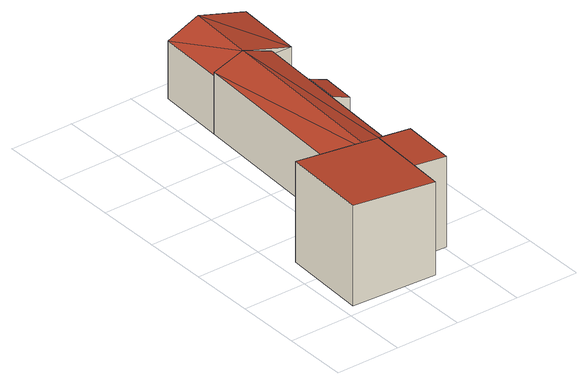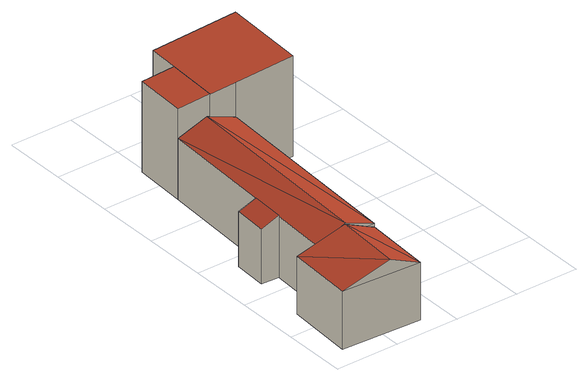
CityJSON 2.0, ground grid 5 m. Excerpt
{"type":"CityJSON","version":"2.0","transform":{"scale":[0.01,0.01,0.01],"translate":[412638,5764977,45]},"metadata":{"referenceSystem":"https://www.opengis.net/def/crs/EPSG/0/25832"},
"CityObjects":{
"building1":{"type":"Building","attributes":{"Gemeindeschluessel":"05570044","Geometrietyp2DReferenz":"3000","function":"31001_1000"},"address":[{"country":"Germany","locality":"Telgte","thoroughfareNumber":"14","thoroughfareName":"Schultenhook"}],"children":["building1-1","building1-2","building1-3","building1-4","building1-5"]},
"building1-1":{"type":"BuildingPart","attributes":{"roofType":"2100","measuredHeight":7.89},"parents":["building1"],"geometry":[{"type":"Solid","lod":"2","boundaries":[[[[0,1,2,3,4]],[[5,6,7,8]],[[9,10,6,5]],[[4,3,10,9]],[[5,8,11,0,4,9]],[[2,12,7,6,10,3]],[[13,1,0,11]],[[12,2,1,14]],[[14,1,13]],[[12,14,13,11,8,7]]]],"semantics":{"surfaces":[{"type":"WallSurface"},{"type":"RoofSurface"},{"type":"GroundSurface"},{"type":"ClosureSurface"}],"values":[[0,0,0,0,1,2,0,3,3,3]]}}]},
"building1-2":{"type":"BuildingPart","attributes":{"roofType":"3100","measuredHeight":5.63},"parents":["building1"],"geometry":[{"type":"Solid","lod":"2","boundaries":[[[[15,16,17,18]],[[19,20,16,15]],[[21,22,20,19]],[[15,23,19]],[[24,23,15]],[[15,18,25,24]],[[21,19,23]],[[23,24,26,21]],[[16,20,22,27,17]],[[22,21,28,27]],[[27,28,18,17]],[[29,28,21,26]],[[25,18,28,29]],[[25,29,26,24]]]],"semantics":{"surfaces":[{"type":"WallSurface"},{"type":"RoofSurface"},{"type":"GroundSurface"},{"type":"ClosureSurface"}],"values":[[0,0,0,0,1,1,1,1,2,0,3,0,3,3]]}}]},
"building1-3":{"type":"BuildingPart","attributes":{"roofType":"3100","measuredHeight":5.68},"parents":["building1"],"geometry":[{"type":"Solid","lod":"2","boundaries":[[[[30,31,27,28,29]],[[32,33,34,35]],[[36,18,17,2,1]],[[37,36,38]],[[36,1,13,38]],[[35,30,29,26,37,32]],[[38,32,37]],[[27,31,34,33,12,2,17]],[[18,36,25]],[[17,18,28,27]],[[18,25,29,28]],[[31,30,35,34]],[[12,14,1,2]],[[33,32,14,12]],[[26,24,25,36,37]],[[26,29,25,24]],[[1,14,13]],[[13,14,32,38]]]],"semantics":{"surfaces":[{"type":"WallSurface"},{"type":"RoofSurface"},{"type":"GroundSurface"},{"type":"ClosureSurface"}],"values":[[0,0,0,1,1,1,1,2,0,3,3,3,3,3,0,3,3,3]]}}]},
"building1-4":{"type":"BuildingPart","attributes":{"roofType":"2100","measuredHeight":7.32},"parents":["building1"],"geometry":[{"type":"Solid","lod":"2","boundaries":[[[[39,40,33,32,41]],[[42,8,7,40,39]],[[39,41,43,42]],[[33,40,7,12]],[[32,38,13,11,43,41]],[[14,32,33,12]],[[14,13,38,32]],[[8,42,43,11]],[[13,14,12,7,8,11]]]],"semantics":{"surfaces":[{"type":"WallSurface"},{"type":"RoofSurface"},{"type":"GroundSurface"},{"type":"ClosureSurface"}],"values":[[0,0,1,2,0,3,3,0,3]]}}]},
"building1-5":{"type":"BuildingPart","attributes":{"roofType":"2100","measuredHeight":4.87},"parents":["building1"],"geometry":[{"type":"Solid","lod":"2","boundaries":[[[[44,45,31,30,46]],[[47,48,45,44]],[[49,50,51,48,47]],[[44,46,49,47]],[[31,45,48,51]],[[50,49,46,30]],[[31,51,50,30]]]],"semantics":{"surfaces":[{"type":"WallSurface"},{"type":"RoofSurface"},{"type":"GroundSurface"},{"type":"ClosureSurface"}],"values":[[0,0,0,1,2,0,3]]}}]}
},
"vertices":[
[578,724,823],[578,724,553],[578,724,74],[118,749,74],[118,749,863],[750,54,804],[750,54,74],[763,296,74],[763,296,804],[84,89,863],[84,89,74],[785,713,804],[785,713,74],[785,713,632],[785,713,553],
[695,2855,526],[695,2855,74],[666,2326,74],[666,2326,526],[1322,2821,526],[1322,2821,74],[1293,2292,526],[1293,2292,74],[935,2842,637],[905,2313,637],[725,2323,553],[939,2311,627],[1134,2300,74],[1134,2300,526],[1134,2300,553],
[1109,1867,553],[1109,1867,74],[1044,699,553],[1044,699,74],[1094,1602,74],[1094,1602,553],[666,2326,553],[900,2313,642],[811,712,642],
[1021,282,782],[1021,282,74],[1044,699,782],[763,296,805],[785,713,805],
[1251,1859,503],[1251,1859,74],[1109,1867,561],[1236,1594,503],[1236,1594,74],[1095,1602,561],[1095,1602,553],[1095,1602,74]
]}
